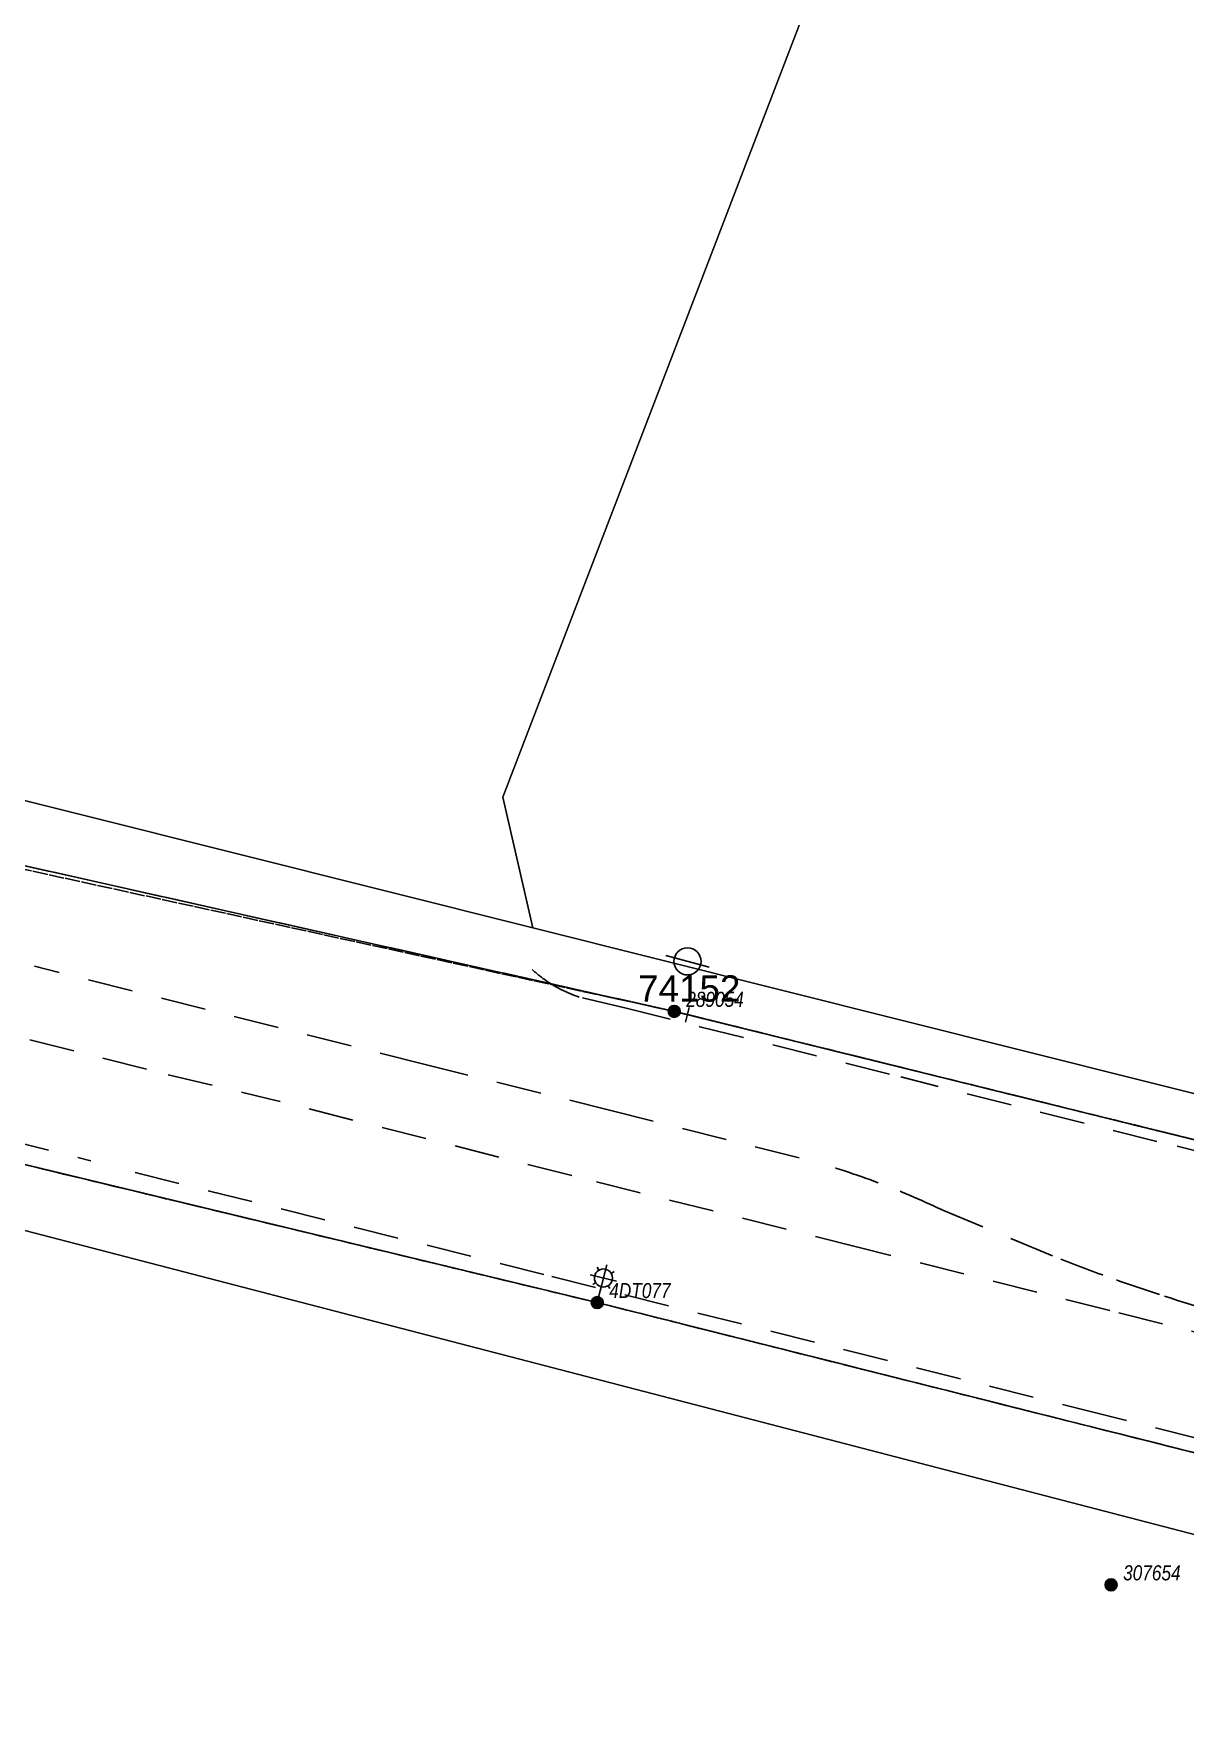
# Model space of a CAD drawing. Header units: metres. Extents: x 303058 to 305172, y 6169922 to 6171978.
# Drawn here: x 303682.6 to 303759.1, y 6171352 to 6171463.7 of the extents above; entities that cross this region are included whole.
import ezdxf
from ezdxf.enums import TextEntityAlignment as Align

# ---------------------------------------------------------------- set-up
doc = ezdxf.new("R2010")
doc.units = ezdxf.units.M
doc.linetypes.add('Cable Exist OH', pattern=[1, 1, 0])
doc.linetypes.add('Dash', pattern=[5, 3, -2])
doc.layers.get('0').update_dxf_attribs({"color": 6})
for name, color, linetype in [('_User ExFOK', 9, 'Dash'), ('_User_NumPoleExist', 7, 'Continuous'), ('Equip_SP_HV_MOD', 8, 'Continuous'), ('Equip_SP_SL_MOD', 8, 'Continuous'), ('Mains_HV_MOD', 7, 'Continuous'), ('Mains_LV_MOD', 7, 'Continuous'), ('Mains_SL_MOD', 7, 'Continuous'), ('OH_Details_SP_MISC', 7, 'Continuous'), ('SupportsOH_SP_TR_HV_LV_SL_EXT', 8, 'Continuous'), ('SupportsOH_SP_TR_HV_LV_SL_MOD', 8, 'Continuous')]:
    doc.layers.add(name, color=color, linetype=linetype)
for name, color, linetype, lineweight in [('Cadastre Developer_SP_NEW', 2, 'Continuous', 5), ('Cadastre Land Parcels_SP_EXT', 8, 'Continuous', 5), ('Cadastre Roads_SP_EXT', 7, 'Continuous', 5)]:
    doc.layers.add(name, color=color, linetype=linetype, lineweight=lineweight)
doc.styles.add('HVSW_LABEL', font='arial.ttf')
doc.styles.add('iecARIAL', font='arial.ttf', dxfattribs={"height": 2})
doc.styles.add('POLE_LABEL', font='ARIALNI.TTF')
doc.styles.get("Standard").update_dxf_attribs({"font": 'arial.ttf'})

# ---------------------------------------------------------------- blocks, each defined once
blk = doc.blocks.new('*U139')
for p, q in [((-1.46, 5.68), (-1.06, 5.28)), ((0, 1.97), (0, 6.47)), ((1.46, 5.68), (1.06, 5.28)), ((-2.25, 4.22), (2.25, 4.22)), ((-1.46, 2.76), (-1.06, 3.16)), ((1.46, 2.76), (1.06, 3.16)), ((0, 0), (0, 2.72))]:
    blk.add_line(p, q)
blk.add_circle((0, 4.22), 1.5)
at = {"style": 'iecARIAL', "flags": 9}
blk.add_attdef('ASSET_NUM', (1.5, 1.5), '', height=2.5, dxfattribs=at)
for tag, p, height, flags in [('OPERATING_VOLTAGE', (0.98, -1.65), 0.2, 9), ('ORIENTATION', (0.98, -1.85), 0.2, 9), ('OWNED_BY', (0.98, -2.05), 0.2, 9), ('STATE', (0.98, -2.25), 0.2, 9), ('CONSTRUCTED_VOLTAGE', (0.98, -0.65), 0.2, 9), ('CONTROL_TYPE', (0.98, -0.85), 0.2, 9), ('LANTERN_PURPOSE', (0.98, -1.05), 0.2, 9), ('LANTERN_TYPE', (0.98, -1.25), 0.2, 9), ('NO_PHASES', (0.98, -1.45), 0.2, 9), ('USAGE', (0.98, -2.45), 0.2, 9), ('CEXIST', (0.98, -2.65), 0.2, 9), ('CNEW', (0.98, -2.85), 0.2, 9), ('LNUMBER', (2.18, -3.25), 2.5, 8), ('CNUMBER', (0.98, -3.05), 0.2, 9), ('CREMOVE', (0.98, -3.25), 0.2, 9), ('CREPLACE', (0.98, -3.45), 0.2, 9), ('LKINGHEIGHT', (0.98, -3.65), 0.2, 9), ('LBRACKET', (0.98, -3.85), 0.2, 9), ('LBRACKETVOCAB', (0.98, -4.05), 0.2, 9), ('LCATEGORY', (0.98, -4.25), 0.2, 9), ('LCHARGE1', (0.98, -4.45), 0.2, 9), ('LCHARGE1PERCENT', (0.98, -4.65), 0.2, 9), ('LCHARGE2', (0.98, -4.85), 0.2, 9), ('LCHARGE2PERCENT', (0.98, -5.05), 0.2, 9), ('LCHARGE3', (0.98, -5.25), 0.2, 9), ('LCHARGE3PERCENT', (0.98, -5.45), 0.2, 9), ('LEXIST', (0.98, -5.65), 0.2, 9), ('LLAMP', (0.98, -5.85), 0.2, 9), ('LLAMPVOCAB', (0.98, -6.05), 0.2, 9), ('LMAST', (0.98, -6.25), 0.2, 9), ('LMASTVOCAB', (0.98, -6.45), 0.2, 9), ('LNEW', (0.98, -6.65), 0.2, 9), ('LANTNUMBER', (0.98, -6.85), 0.2, 9), ('LOUTREACH', (0.98, -7.25), 0.2, 9), ('LOUTREACHVOCAB', (0.98, -7.45), 0.2, 9), ('LRATECODE', (0.98, -7.65), 0.2, 9), ('LREMOVE', (0.98, -7.85), 0.2, 9), ('LREPLACE', (0.98, -8.05), 0.2, 9), ('LTYPE', (0.98, -8.25), 0.2, 9), ('LTYPEVOCAB', (0.98, -8.45), 0.2, 9), ('STREETNAME', (0.98, -9.25), 0.2, 9), ('SUBURB', (0.98, -9.45), 0.2, 1), ('LEGEND', (0.98, -8.65), 0.2, 9), ('LOCATION', (0.98, -8.85), 0.2, 9), ('NOTES', (0.98, -9.05), 0.2, 9)]:
    blk.add_attdef(tag, p, '', height=height, dxfattribs=dict(flags=flags))
blk = doc.blocks.new('POLE_EXT')
blk.add_hatch(color=256).paths.add_polyline_path([(-1, 0, 1), (1, 0, 1)])
blk.add_lwpolyline([(-1, 0, 1), (1, 0, 1)], format="xyb", close=True)
for tag, height, flags, p in [('pNumber', 2.5, 8, (-17.84, 2.07)), ('OWNED_BY', 0.2, 9, (1.35, -0.4)), ('SPECIAL_USE', 0.2, 9, (1.35, -0.8)), ('STATE', 0.2, 9, (1.35, -1)), ('cLV', 0.2, 9, (1.35, -1.4)), ('hDepth', 0.2, 9, (1.35, -1.6)), ('hDia', 0.2, 9, (1.35, -1.8)), ('cHV', 0.2, 9, (1.35, -2)), ('PARENT', 0.2, 9, (1.35, -0.6)), ('USAGE', 0.2, 9, (1.35, -1.2)), ('LBRACKET', 0.2, 9, (1.35, -2.2)), ('LExisting', 0.2, 9, (1.35, -2.4)), ('LANTNUMBER', 0.2, 9, (1.35, -2.6)), ('LOther', 0.2, 9, (1.35, -2.8)), ('cLinedev', 0.2, 9, (1.35, -3.4)), ('pExisting', 0.2, 9, (1.35, -3.8)), ('pFooting', 0.2, 9, (1.35, -4.4)), ('pNew', 0.2, 9, (1.35, -4.6)), ('pRelocate', 0.2, 9, (1.35, -5)), ('pRemove', 0.2, 9, (1.35, -5.2)), ('pReplace', 0.2, 9, (1.35, -5.4)), ('pStay', 0.2, 9, (1.35, -5.6)), ('LRemove', 0.2, 9, (1.35, -3)), ('LEGEND', 0.2, 9, (1.35, -3.2)), ('LOCATION', 0.2, 9, (1.35, -3.6)), ('PFNUMBER', 0.2, 9, (1.35, -4)), ('NEWPFNUMBER', 0.2, 9, (1.35, -4.2)), ('pType', 0.2, 9, (1.35, -5.8)), ('cspan', 0.2, 9, (1.35, -6)), ('STREETNAME', 0.2, 9, (1.35, -6.2)), ('SUBURB', 0.2, 9, (1.35, -6.4)), ('OPERATED_BY', 0.2, 9, (1.36, -7.01)), ('NOTES', 0.2, 9, (1.35, -6.6)), ('MAINTAINED_BY', 0.2, 9, (1.36, -6.81))]:
    blk.add_attdef(tag, text='', height=height, dxfattribs=dict(flags=flags)).set_placement(p, align=Align.MIDDLE_LEFT)
at = {"style": 'POLE_LABEL', "flags": 9}
for tag, p in [('STRUCTURE_PLANT_NUMBER', (1.35, 0.03)), ('STREET_CODE', (1.35, -0.2))]:
    blk.add_attdef(tag, text='', height=0.2, dxfattribs=at).set_placement(p, align=Align.MIDDLE_LEFT)
at = {"flags": 1}
blk.add_attdef('Z', (1.35, -7.33), '', height=0.2, dxfattribs=at)
at = {"layer": '_User_NumPoleExist', "style": 'POLE_LABEL', "flags": 8}
blk.add_attdef('ASSET_NUM', text='', height=2.5, dxfattribs=at).set_placement((2, 2), align=Align.MIDDLE_LEFT)
blk = doc.blocks.new('HV_ABS_CLOSED_EXT')
blk.add_line((-3, 6.87), (3, 6.87))
blk.add_circle((0, 6.87), 1.8)
at = {"style": 'HVSW_LABEL'}
for tag, height, flags, p in [('ASSET_NUM', 3.5, 8, (2, 2)), ('STREET_CODE', 0.2, 9, (0, -0.2))]:
    blk.add_attdef(tag, text='', height=height, dxfattribs=dict(at, flags=flags)).set_placement(p, align=Align.MIDDLE_LEFT)
at = {"flags": 1}
blk.add_attdef('Z', (0, 0), '', height=0.2, dxfattribs=at)
at = {"flags": 9}
for tag, p in [('ACTUAL_STATUS', (0, -0.4)), ('CONSTRUCTED_VOLTAGE', (0, -0.6)), ('OPERATING_VOLTAGE', (0, -1)), ('ORIENTATION', (0, -1.2)), ('OWNED_BY', (0, -1.4)), ('STATE', (0, -1.6)), ('SWITCH_TYPE', (0, -1.8)), ('NO_PHASES', (0, -0.8)), ('USAGE', (0, -2)), ('LEGEND', (0, -2.2)), ('STREETNAME', (0, -2.6)), ('SUBURB', (0, -2.8)), ('LOCATION', (0, -2.4)), ('NOTES', (0, -3))]:
    blk.add_attdef(tag, text='', height=0.2, dxfattribs=at).set_placement(p, align=Align.MIDDLE_LEFT)
blk = doc.blocks.new('End Shackle_EXT')
at = {"flags": 9}
blk.add_attdef('NOTES', text='', height=0.2, dxfattribs=at).set_placement((0, -1.6), align=Align.MIDDLE_LEFT)
blk.add_wipeout([(0, 0.25), (1.81, 0.25), (1.82, -0.25), (0, -0.25)])
blk.add_line((1.81, -1), (1.81, 1))
at = {"flags": 1}
blk.add_attdef('Z', (0, 0), '', height=0.2, dxfattribs=at)
at = {"flags": 9}
for tag, p in [('CONNECTOR_TYPE', (0, 0)), ('CONSTRUCTED_VOLTAGE', (0, -0.2)), ('OPERATING_VOLTAGE', (0, -0.6)), ('ORIENTATION', (0, -0.8)), ('OWNED_BY', (0, -1)), ('STATE', (0, -1.2)), ('NO_PHASES', (0, -0.4)), ('USAGE', (0, -1.4))]:
    blk.add_attdef(tag, text='', height=0.2, dxfattribs=at).set_placement(p, align=Align.MIDDLE_LEFT)
blk = doc.blocks.new('A$C3D0B2D35')
at = {"layer": '_User ExFOK'}
for p, q in [((303708.51, 6171395.24), (303682.62, 6171401.75)), ((303672.62, 6171399.32), (303691.51, 6171394.54)), ((303721.96, 6171398.96), (303718.84, 6171399.7)), ((303721.96, 6171398.96), (303726.85, 6171397.73)), ((303726.85, 6171397.73), (303740.21, 6171394.39)), ((303708.51, 6171395.24), (303720.84, 6171392.19)), ((303691.51, 6171394.54), (303698.2, 6171392.94)), ((303757.24, 6171390.11), (303740.21, 6171394.39)), ((303670.95, 6171392.69), (303686.36, 6171388.81)), ((303718.33, 6171387.84), (303698.2, 6171392.94)), ((303720.84, 6171392.19), (303734.18, 6171388.83)), ((303771.2, 6171386.66), (303757.24, 6171390.11)), ((303689.31, 6171388.04), (303717.01, 6171381.13)), ((303737.44, 6171383.05), (303718.33, 6171387.84)), ((303742.9, 6171385.57), (303750.85, 6171382.27)), ((303754.1, 6171378.86), (303737.44, 6171383.05)), ((303717.01, 6171381.13), (303752.3, 6171372.29)), ((303772.16, 6171374.35), (303754.1, 6171378.86)), ((303752.3, 6171372.29), (303770.79, 6171367.63))]:
    blk.add_line(p, q, dxfattribs=at)
for centre, radius, start, end in [((303721.52, 6171407.88), 8.61, 227.5158, 234.1237), ((303721.52, 6171407.88), 8.61, 234.1235, 251.8586), ((303720.5, 6171338.78), 51.88, 69.4588, 74.7109), ((303720.5, 6171338.78), 51.88, 64.4112, 69.459), ((303796.63, 6171499.96), 126.28, 248.7408, 250.5396), ((303796.63, 6171499.96), 126.28, 250.5396, 252.0664), ((303796.63, 6171499.96), 126.28, 252.0665, 255.3715)]:
    blk.add_arc(centre, radius, start, end, dxfattribs=at)

msp = doc.modelspace()

# ---------------------------------------------------------------- linework, layer by layer
at = {"layer": 'Cadastre Land Parcels_SP_EXT', "linetype": 'Continuous'}
for points in [[(303430.42, 6171461.64), (303510.03, 6171451.62), (303538.86, 6171447.99), (303543.74, 6171447.38), (303546.08, 6171446.79), (303715.74, 6171404.3), (303713.75, 6171412.99), (303736.68, 6171472.75), (303763.98, 6171478.19), (303774.39, 6171497.57), (303819.35, 6171581.27), (303927.31, 6171592.5), (303942.81, 6171622.51)], [(303668.68, 6171181.72), (303678.88, 6171191.47), (303695.07, 6171206.52), (303716.97, 6171226.99), (303752.45, 6171270.38), (303795.17, 6171349.78), (303792.7, 6171355.4), (303792.7, 6171355.4), (303567.39, 6171413.96), (303539.87, 6171421.12), (303529.92, 6171414.62), (303525.66, 6171393.08), (303521.38, 6171393.92), (303504.07, 6171397.35), (303502.7, 6171391.01), (303502.52, 6171390.26), (303501.22, 6171384.77), (303499.66, 6171378.55), (303498.03, 6171372.35), (303496.32, 6171366.18)]]:
    msp.add_lwpolyline(points, dxfattribs=at)
msp.add_lwpolyline([(303799.96, 6171483.88), (303774.39, 6171497.57), (303763.98, 6171478.19), (303736.68, 6171472.75), (303713.75, 6171412.99), (303715.74, 6171404.3), (303764.73, 6171392.03), (303799.96, 6171483.88)], close=True, dxfattribs=at)
at = {"layer": 'Cadastre Roads_SP_EXT', "linetype": 'Continuous'}
msp.add_lwpolyline([(303803.04, 6171367.57), (303813.46, 6171379.83), (303788.01, 6171386.2), (303764.73, 6171392.03), (303715.74, 6171404.3), (303546.08, 6171446.79), (303542.98, 6171433.96), (303539.87, 6171421.12), (303567.39, 6171413.96), (303792.7, 6171355.4), (303803.04, 6171367.57)], close=True, dxfattribs=at)
at = {"layer": 'Mains_SL_MOD', "linetype": 'Cable Exist OH', "ltscale": 0.6, "flags": 128}
for points in [[(303720.03, 6171379.39), (303669.27, 6171391.62), (303629.99, 6171401.76)], [(303803.57, 6171358.5), (303764, 6171368.34), (303720.03, 6171379.39)]]:
    msp.add_lwpolyline(points, dxfattribs=at)

# ---------------------------------------------------------------- block references
at = {"layer": 'Equip_SP_HV_MOD'}
ref = msp.add_blockref('HV_ABS_CLOSED_EXT', (303725.15, 6171398.75), dxfattribs=dict(at, xscale=0.5, yscale=0.5, zscale=0.5, rotation=345.1287169226201))
ref.add_attrib('ASSET_NUM', '74152', dxfattribs={"layer": '0', "height": 1.75, "style": 'HVSW_LABEL'}).set_placement((303726.15, 6171398.87), align=Align.BOTTOM_CENTER)
at = {"layer": 'Equip_SP_SL_MOD', "xscale": 0.4, "yscale": 0.4, "zscale": 0.4, "rotation": 345.9335621921703}
msp.add_blockref('*U139', (303720.03, 6171379.39), dxfattribs=at)
at = {"layer": 'SupportsOH_SP_TR_HV_LV_SL_EXT'}
ref = msp.add_blockref('POLE_EXT', (303754.19, 6171360.63), dxfattribs=dict(at, xscale=0.4, yscale=0.4, zscale=0.4))
ref.add_attrib('ASSET_NUM', '307654', dxfattribs={"layer": '_User_NumPoleExist', "height": 1, "style": 'POLE_LABEL'}).set_placement((303754.99, 6171361.43), align=Align.MIDDLE_LEFT)
at = {"layer": 'SupportsOH_SP_TR_HV_LV_SL_MOD'}
ref = msp.add_blockref('POLE_EXT', (303720.03, 6171379.39), dxfattribs=dict(at, xscale=0.4, yscale=0.4, zscale=0.4))
ref.add_attrib('ASSET_NUM', '4DT077', dxfattribs={"layer": '_User_NumPoleExist', "height": 1, "style": 'POLE_LABEL'}).set_placement((303720.83, 6171380.19), align=Align.MIDDLE_LEFT)

# ---------------------------------------------------------------- next in the draw order: block references
at = {"layer": 'Mains_LV_MOD', "xscale": 0.5, "yscale": 0.5, "zscale": 0.5, "rotation": 345.5932034207378}
msp.add_blockref('End Shackle_EXT', (303725.15, 6171398.75), dxfattribs=at)

# ---------------------------------------------------------------- next in the draw order: linework, layer by layer
at = {"layer": 'Mains_HV_MOD', "linetype": 'Cable Exist OH'}
for points in [[(303546.72, 6171441), (303593.35, 6171429.67), (303633.01, 6171419.95), (303673.92, 6171409.94), (303725.15, 6171398.75)], [(303803.53, 6171358.5), (303764, 6171368.34), (303720.03, 6171379.39), (303669.27, 6171391.62), (303629.99, 6171401.76)], [(303725.15, 6171398.75), (303769.15, 6171387.89), (303791.67, 6171382.19)]]:
    msp.add_lwpolyline(points, dxfattribs=at)
at = {"layer": 'Mains_LV_MOD', "linetype": 'Cable Exist OH'}
msp.add_lwpolyline([(303725.16, 6171398.75), (303769.15, 6171387.89)], dxfattribs=at)
at = {"layer": 'Mains_SL_MOD', "linetype": 'Cable Exist OH', "ltscale": 0.6, "flags": 128}
msp.add_lwpolyline([(303769.17, 6171387.89), (303725.15, 6171398.75), (303677.63, 6171409.4)], dxfattribs=at)
at = {"layer": 'OH_Details_SP_MISC', "flags": 128}
for points in [[(303633.01, 6171419.95), (303677.63, 6171409.4), (303725.15, 6171398.75), (303769.15, 6171387.89), (303791.67, 6171382.19), (303817.21, 6171376.49), (303867.9, 6171363.38), (303918.27, 6171353.72), (303971.42, 6171365.86), (304009.29, 6171386.22), (304049.4, 6171407.78), (304077.77, 6171422.91)], [(303803.57, 6171358.5), (303764, 6171368.34), (303720.03, 6171379.39), (303669.27, 6171391.62), (303629.99, 6171401.76)]]:
    msp.add_lwpolyline(points, dxfattribs=at)

# ---------------------------------------------------------------- next in the draw order: block references
at = {"layer": 'Cadastre Developer_SP_NEW'}
msp.add_blockref('A$C3D0B2D35', (0, 0), dxfattribs=at)
at = {"layer": 'SupportsOH_SP_TR_HV_LV_SL_MOD'}
ref = msp.add_blockref('POLE_EXT', (303725.15, 6171398.75), dxfattribs=dict(at, xscale=0.4, yscale=0.4, zscale=0.4))
ref.add_attrib('ASSET_NUM', '289054', dxfattribs={"layer": '_User_NumPoleExist', "height": 1, "style": 'POLE_LABEL'}).set_placement((303725.95, 6171399.55), align=Align.MIDDLE_LEFT)

doc.saveas('drawing.dxf')
